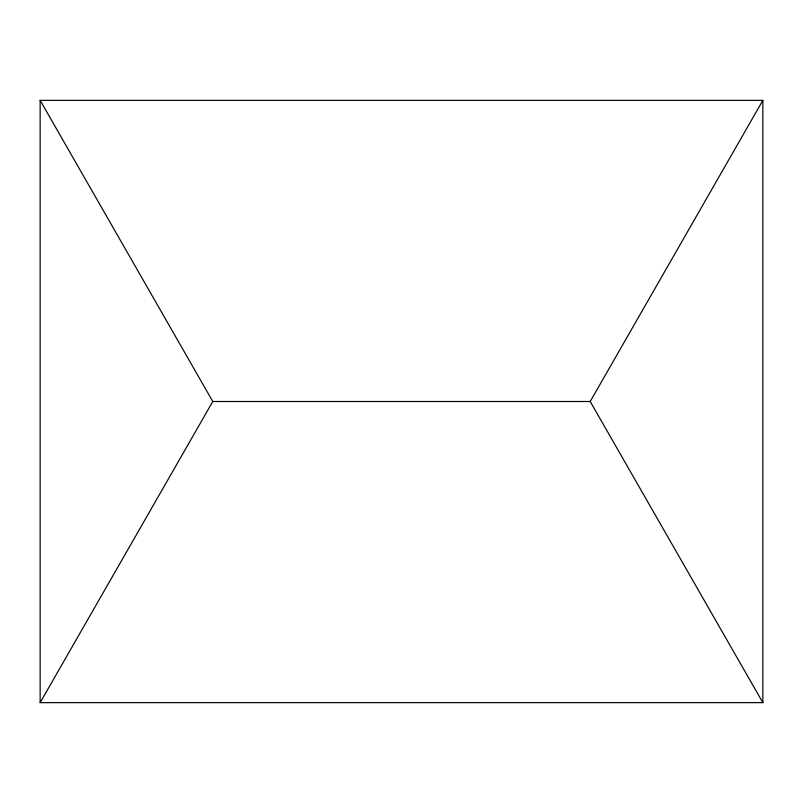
<?xml version="1.0" encoding="UTF-8"?>
<svg xmlns="http://www.w3.org/2000/svg" width="803" height="803" viewBox="0 0 803 803"><rect width="100%" height="100%" fill="white"/><g stroke="black" fill="none" stroke-linecap="round" stroke-linejoin="round"><path stroke-width="1.2" d="M40.15 702.645L212.785 401.5L40.15 100.355L762.85 100.355L762.85 702.645L40.15 702.645L40.15 100.355M762.85 702.645L590.215 401.5L762.85 100.355M212.785 401.5L590.215 401.5"/></g></svg>
